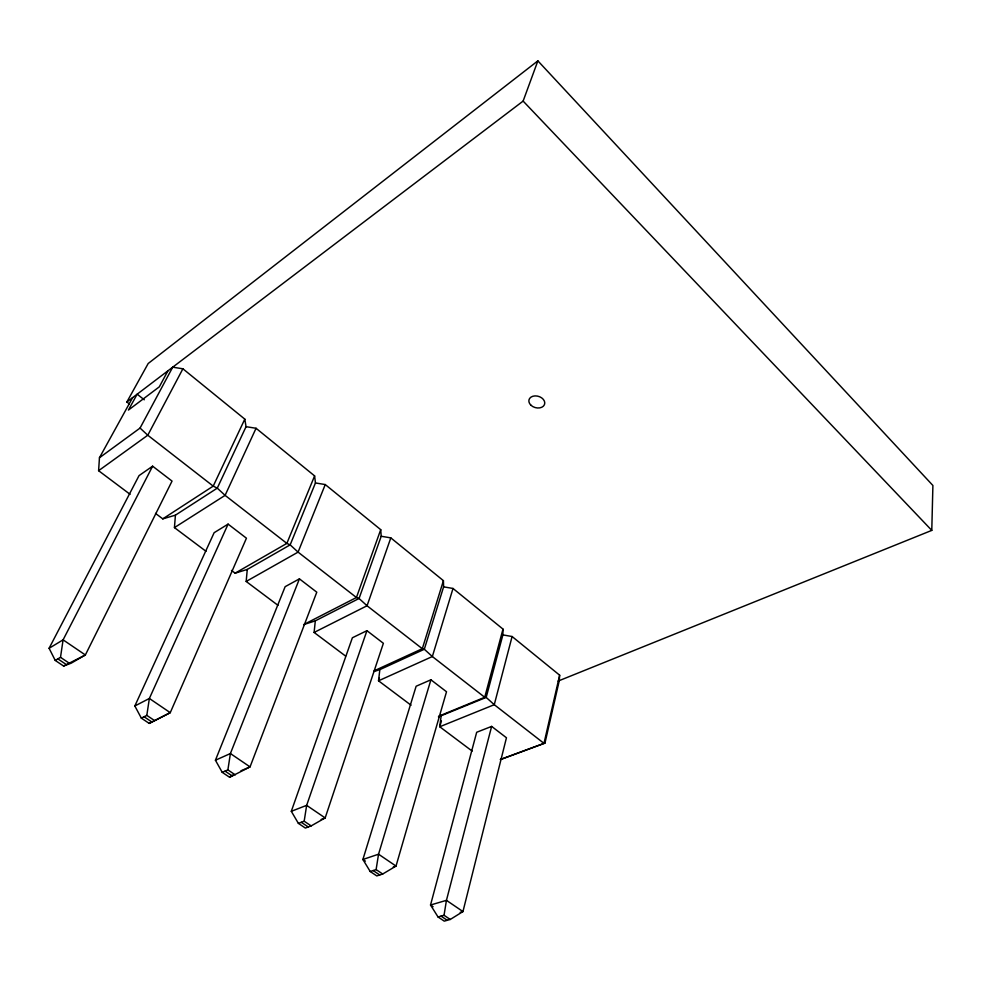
<?xml version="1.0" encoding="UTF-8"?>
<svg xmlns="http://www.w3.org/2000/svg" width="982" height="982" viewBox="0 0 982 982"><rect width="100%" height="100%" fill="white"/><g stroke="black" fill="none" stroke-linecap="round" stroke-linejoin="round"><path stroke-width="1.47" d="M438.426 716.86L486.188 697.404L502.882 634.9L502.993 629.106L453.009 588.463L443.606 586.843L443.422 580.669L390.811 537.878L381.212 536.258L380.721 529.666L325.251 484.556L315.455 482.948L314.608 475.902L256.057 428.275L246.052 426.679L244.8 419.13L182.898 368.79L172.697 367.194L140.058 428.066L99.452 457.759L98.605 470.697L130.09 494.327M558.12 681.078L931.783 530.39L932.9 485.489L537.878 60.859L148.184 363.512L126.862 402.006L129.268 403.897M502.882 634.9L512.101 636.52L559.642 675.186L559.274 680.612L544.949 743.129L500.832 759.442M205.999 551.307L174.44 527.616L175.422 515.169L217.268 488.14L246.052 426.679M277.967 605.317L246.175 581.454L247.268 569.45L290.156 544.863L315.455 482.948M345.603 656.086L314.105 632.445L315.308 620.857L359.056 598.48L381.212 536.258M443.606 586.843L424.31 649.262L379.838 669.626L378.536 680.808L411.053 705.211M441.127 715.927L439.752 726.754L472.17 751.095M55.238 660.432L60.503 657.326L63.093 639.847L152.615 466.18L172.046 481.094L85.36 654.969L71.22 663.169L63.609 666.042L55.238 660.432L49.1 648.28L139.039 475.619L152.615 466.18M141.334 718.137L146.809 715.375L149.362 698.472L228.094 524.118L246.445 538.21L170.254 712.674L149.203 723.403L141.334 718.137L134.841 705.984L214.137 532.698L228.094 524.118M222.239 772.355L227.885 769.888L230.402 753.538L299.424 578.864L316.781 592.195L250.042 766.893L229.641 777.302L222.239 772.355L215.426 760.228L285.148 586.671L299.424 578.864M298.393 823.382L304.175 821.21L306.654 805.35L366.937 630.677L383.373 643.296L325.165 817.932L311.159 825.899L305.365 828.059L298.393 823.382L291.31 811.304L352.378 637.772L366.937 630.677M370.214 871.513L376.106 869.586L378.549 854.205L430.914 679.789L446.515 691.758L396.016 866.075L382.698 874.017L376.793 875.919L370.214 871.513L362.898 859.483L416.135 686.234L430.914 679.789M438.046 916.979L444.036 915.273L446.442 900.347L491.638 726.398L506.454 737.764L462.952 911.566L450.259 919.459L444.269 921.141L438.046 916.979L430.533 905.011L476.687 732.265L491.638 726.398M559.642 675.186L543.991 743.362L500.268 759.54M512.101 636.52L494.265 704.695L439.752 726.754L441.421 720.948M502.993 629.106L484.727 697.281L438.684 716.234M453.009 588.463L432.35 656.541L378.536 680.808L379.494 677.911M443.422 580.669L422.309 648.721L374.117 670.841M390.811 537.878L367.047 605.759L314.105 632.445M380.721 529.666L356.441 597.51L303.647 624.601L315.308 620.857M126.862 402.006L523.124 101.085L537.878 60.859M325.251 484.556L298.074 552.117L246.175 581.454M314.608 475.902L286.854 543.39L235.128 573.169L231.494 570.432M256.057 428.275L225.099 495.358L174.44 527.616M244.8 419.13L213.217 486.127L162.779 518.864L155.524 513.414M182.898 368.79L147.779 435.222L98.605 470.697M167.922 370.828L159.305 386.847L128.421 410.071L137.161 394.187L144.28 399.809M99.452 457.759L132.631 397.612M229.641 777.302L232.832 774.958M49.1 648.28L63.093 639.847L85.36 654.969L63.609 666.042M149.203 723.403L170.254 712.674L149.362 698.472L134.841 705.984M215.426 760.228L230.402 753.538L250.042 766.893L240.946 770.809M291.31 811.304L306.654 805.35L325.165 817.932L321.175 819.43M374.228 671.492L379.838 669.626M393.303 866.959L396.016 866.075L378.549 854.205L362.898 859.483L365.378 861.153M235.128 573.169L247.268 569.45M162.779 518.864L175.422 515.169M460.202 912.339L462.952 911.566L446.442 900.347L430.533 905.011L433.074 906.717M544.949 743.129L543.991 743.362L494.265 704.695L486.188 697.404L484.727 697.281L432.35 656.541L424.31 649.262L422.309 648.721L367.047 605.759L359.056 598.48L356.441 597.51L298.074 552.117L290.156 544.863L286.854 543.39L225.099 495.358L217.268 488.14L213.217 486.127L147.779 435.222L140.058 428.066M60.503 657.326L68.9 662.96M146.809 715.375L154.69 720.665M227.885 769.888L235.287 774.872M304.175 821.21L311.159 825.899M376.106 869.586L382.698 874.017M444.036 915.273L450.259 919.459M57.864 658.873L66.248 664.507M144.072 716.75L151.94 722.04M225.062 771.128L232.464 776.087M301.29 822.302L308.25 826.979M373.16 870.555L379.739 874.962M441.041 916.12L447.252 920.294M523.124 101.085L931.783 530.39M530.992 405.259A8.114 5.855 15.9 0 0 544.433 404.682A8.114 5.855 15.9 0 0 535.006 395.906A8.114 5.855 15.9 0 0 530.992 405.259"/></g></svg>
